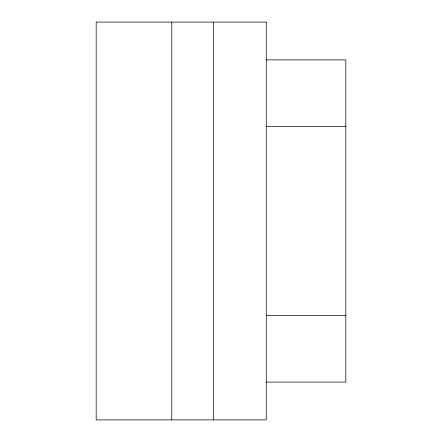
<?xml version="1.0" encoding="UTF-8"?>
<svg xmlns="http://www.w3.org/2000/svg" width="442" height="442" viewBox="0 0 442 442"><rect width="100%" height="100%" fill="white"/><g stroke="black" fill="none" stroke-linecap="round" stroke-linejoin="round"><path stroke-width="0.66" d="M266.266 59.891L345.826 59.891L345.826 382.109L266.266 382.109M266.266 126.522L345.826 126.522M266.266 315.478L345.826 315.478M213.558 22.1L213.558 419.9M171.789 22.1L171.789 419.9M266.266 22.1L96.174 22.1L96.174 419.9L266.266 419.9L266.266 22.1"/></g></svg>
